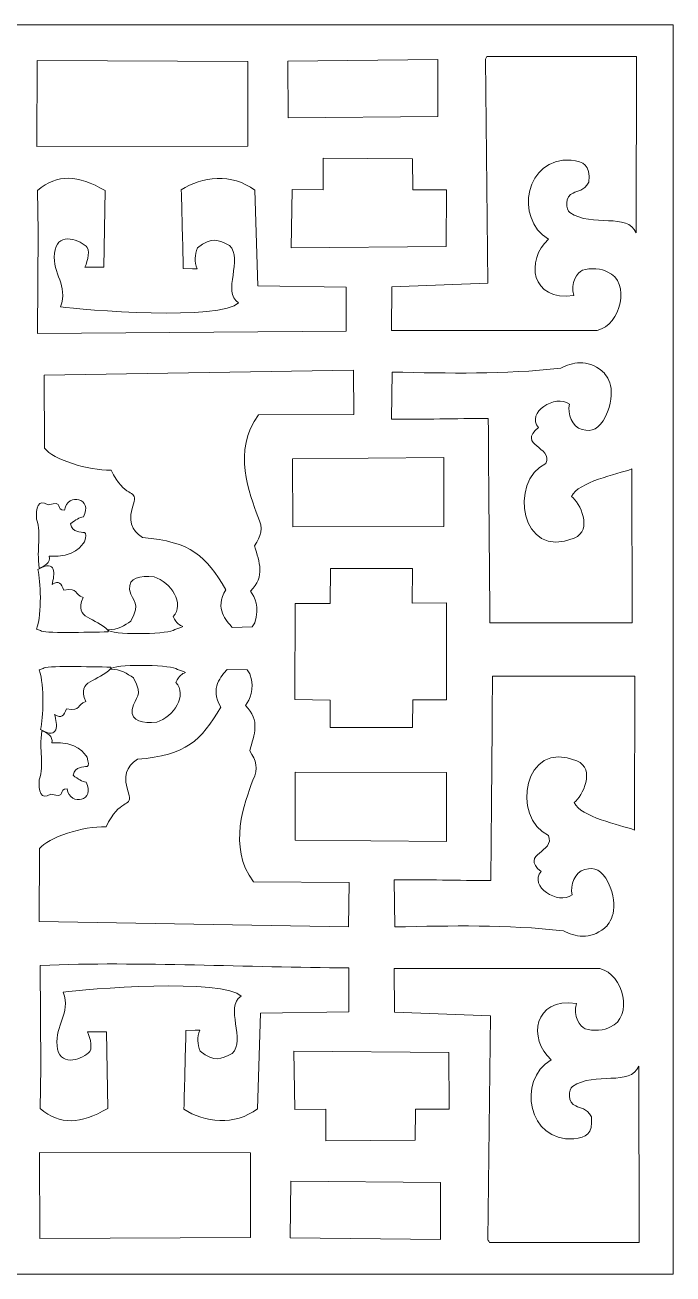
# Model space of a CAD drawing. Header units: centimetres. Extents: x 1.9 to 14.6, y 3.5 to 9.4.
# Drawn here: x 4.92 to 7.99, y 3.52 to 9.43 of the extents above; entities that cross this region are included whole.
import ezdxf

# ---------------------------------------------------------------- set-up
doc = ezdxf.new("R2010")
doc.units = ezdxf.units.CM
doc.header["$MEASUREMENT"] = 0
doc.layers.add('layer 1', color=7, linetype='Continuous')

msp = doc.modelspace()

# ---------------------------------------------------------------- linework, layer by layer
at = {"layer": 'layer 1', "color": 250, "lineweight": 9}
for points, knots in [([(1.85394, 9.42503), (1.85394, 9.42503), (7.98672, 9.42503), (7.98672, 9.42503), (7.98672, 9.42503), (7.98672, 9.42503), (7.98672, 3.51784), (7.98672, 3.51784), (7.98672, 3.51784), (7.98672, 3.51784), (1.85394, 3.51784), (1.85394, 3.51784), (1.85394, 3.51784), (1.85394, 3.51784), (1.85394, 9.42503), (1.85394, 9.42503)], [0, 0, 0, 0, 0.2, 0.2, 0.2, 0.2, 0.4, 0.4, 0.4, 0.4, 0.6, 0.6, 0.6, 0.6, 1, 1, 1, 1]), ([(7.51726, 8.14618), (7.49699, 8.20404), (7.53705, 8.25668), (7.55826, 8.26491), (7.55826, 8.26491), (7.59199, 8.27799), (7.65547, 8.27348), (7.67563, 8.25753), (7.67563, 8.25753), (7.78964, 8.21152), (7.74034, 8.00389), (7.62795, 7.98088), (7.62795, 7.98088), (7.62795, 7.98088), (6.65451, 7.97949), (6.65451, 7.97949), (6.65451, 7.97949), (6.65451, 7.97949), (6.65652, 8.18658), (6.65652, 8.18658), (6.65652, 8.18658), (6.65652, 8.18658), (7.1112, 8.20338), (7.1112, 8.20338), (7.1112, 8.20338), (7.1112, 8.20338), (7.0987, 9.26387), (7.0987, 9.26387), (7.0987, 9.26387), (7.10087, 9.26801), (7.10303, 9.27215), (7.10519, 9.27629), (7.10519, 9.27629), (7.10519, 9.27629), (7.81413, 9.27624), (7.81413, 9.27624), (7.81413, 9.27624), (7.81413, 9.27624), (7.81182, 8.44186), (7.81182, 8.44186), (7.81182, 8.44186), (7.77375, 8.53976), (7.60476, 8.46523), (7.49837, 8.53799), (7.49837, 8.53799), (7.47973, 8.54918), (7.47331, 8.61675), (7.51456, 8.62987), (7.51456, 8.62987), (7.53569, 8.64204), (7.56543, 8.63829), (7.58788, 8.68217), (7.58788, 8.68217), (7.59629, 8.76608), (7.56394, 8.77746), (7.50427, 8.78611), (7.50427, 8.78611), (7.28886, 8.80127), (7.23401, 8.51025), (7.39722, 8.4116), (7.39722, 8.4116), (7.28943, 8.31424), (7.31205, 8.11536), (7.51726, 8.14618)], [0, 0, 0, 0, 0.0588235, 0.0588235, 0.0588235, 0.0588235, 0.1176471, 0.1176471, 0.1176471, 0.1176471, 0.1764706, 0.1764706, 0.1764706, 0.1764706, 0.2352941, 0.2352941, 0.2352941, 0.2352941, 0.2941176, 0.2941176, 0.2941176, 0.2941176, 0.3529412, 0.3529412, 0.3529412, 0.3529412, 0.4117647, 0.4117647, 0.4117647, 0.4117647, 0.4705882, 0.4705882, 0.4705882, 0.4705882, 0.5294118, 0.5294118, 0.5294118, 0.5294118, 0.5882353, 0.5882353, 0.5882353, 0.5882353, 0.6470588, 0.6470588, 0.6470588, 0.6470588, 0.7058824, 0.7058824, 0.7058824, 0.7058824, 0.7647059, 0.7647059, 0.7647059, 0.7647059, 0.8235294, 0.8235294, 0.8235294, 0.8235294, 0.8823529, 0.8823529, 0.8823529, 0.8823529, 1, 1, 1, 1]), ([(5.9755, 9.25247), (5.9755, 9.25247), (5.97435, 8.85136), (5.97435, 8.85136), (5.97435, 8.85136), (5.97435, 8.85136), (4.9762, 8.85103), (4.9762, 8.85103), (4.9762, 8.85103), (4.9762, 8.85103), (4.97807, 9.25768), (4.97807, 9.25768), (4.97807, 9.25768), (4.97807, 9.25768), (5.9755, 9.25247), (5.9755, 9.25247)], [0, 0, 0, 0, 0.2, 0.2, 0.2, 0.2, 0.4, 0.4, 0.4, 0.4, 0.6, 0.6, 0.6, 0.6, 1, 1, 1, 1]), ([(6.87386, 9.26099), (6.87386, 9.26099), (6.87427, 8.99182), (6.87427, 8.99182), (6.87427, 8.99182), (6.87427, 8.99182), (6.16523, 8.98561), (6.16523, 8.98561), (6.16523, 8.98561), (6.16523, 8.98561), (6.16346, 9.25346), (6.16346, 9.25346), (6.16346, 9.25346), (6.16346, 9.25346), (6.87386, 9.26099), (6.87386, 9.26099)], [0, 0, 0, 0, 0.2, 0.2, 0.2, 0.2, 0.4, 0.4, 0.4, 0.4, 0.6, 0.6, 0.6, 0.6, 1, 1, 1, 1]), ([(6.17938, 8.37053), (6.17938, 8.37053), (6.18429, 8.64649), (6.18429, 8.64649), (6.18429, 8.64649), (6.18429, 8.64649), (6.33111, 8.64588), (6.33111, 8.64588), (6.33111, 8.64588), (6.33111, 8.64588), (6.33122, 8.79445), (6.33122, 8.79445), (6.33122, 8.79445), (6.33122, 8.79445), (6.75372, 8.79255), (6.75372, 8.79255), (6.75372, 8.79255), (6.75372, 8.79255), (6.75499, 8.64591), (6.75499, 8.64591), (6.75499, 8.64591), (6.75499, 8.64591), (6.91432, 8.64591), (6.91432, 8.64591), (6.91432, 8.64591), (6.91432, 8.64591), (6.91376, 8.37664), (6.91376, 8.37664), (6.91376, 8.37664), (6.91376, 8.37664), (6.17938, 8.37053), (6.17938, 8.37053)], [0, 0, 0, 0, 0.1111111, 0.1111111, 0.1111111, 0.1111111, 0.2222222, 0.2222222, 0.2222222, 0.2222222, 0.3333333, 0.3333333, 0.3333333, 0.3333333, 0.4444444, 0.4444444, 0.4444444, 0.4444444, 0.5555556, 0.5555556, 0.5555556, 0.5555556, 0.6666667, 0.6666667, 0.6666667, 0.6666667, 0.7777778, 0.7777778, 0.7777778, 0.7777778, 1, 1, 1, 1]), ([(6.00758, 8.6437), (6.00758, 8.6437), (6.02252, 8.19212), (6.02252, 8.19212), (6.02252, 8.19212), (6.02252, 8.19212), (6.44047, 8.18541), (6.44047, 8.18541), (6.44047, 8.18541), (6.44047, 8.18541), (6.43985, 7.97689), (6.43985, 7.97689), (6.43985, 7.97689), (6.43985, 7.97689), (4.98016, 7.96525), (4.98016, 7.96525), (4.98016, 7.96525), (4.98016, 7.96525), (4.98249, 8.44829), (4.98249, 8.44829), (4.98249, 8.44829), (4.98249, 8.44829), (4.97967, 8.64283), (4.97967, 8.64283), (4.97967, 8.64283), (5.07563, 8.72188), (5.16897, 8.71635), (5.29919, 8.64211), (5.29919, 8.64211), (5.29919, 8.64211), (5.29317, 8.27965), (5.29317, 8.27965), (5.29317, 8.27965), (5.29317, 8.27965), (5.20368, 8.28011), (5.20368, 8.28011), (5.20368, 8.28011), (5.21902, 8.31113), (5.22898, 8.36433), (5.20924, 8.3794), (5.20924, 8.3794), (5.16777, 8.41536), (5.06922, 8.44479), (5.05976, 8.34515), (5.05976, 8.34515), (5.05031, 8.24552), (5.12597, 8.19668), (5.0889, 8.0923), (5.0889, 8.0923), (5.1836, 8.07649), (5.85728, 8.02525), (5.9301, 8.11147), (5.9301, 8.11147), (5.85117, 8.16146), (5.95556, 8.3194), (5.88831, 8.38183), (5.88831, 8.38183), (5.83317, 8.40759), (5.80656, 8.42609), (5.73649, 8.371), (5.73649, 8.371), (5.72559, 8.33803), (5.71998, 8.30505), (5.73543, 8.27207), (5.73543, 8.27207), (5.73334, 8.27211), (5.71546, 8.27213), (5.71337, 8.27217), (5.71337, 8.27217), (5.71337, 8.27217), (5.66948, 8.27295), (5.66948, 8.27295), (5.66948, 8.27295), (5.66636, 8.39727), (5.66325, 8.52158), (5.66014, 8.6459), (5.66014, 8.6459), (5.75576, 8.70857), (5.9014, 8.72503), (6.00758, 8.6437)], [0, 0, 0, 0, 0.047619, 0.047619, 0.047619, 0.047619, 0.0952381, 0.0952381, 0.0952381, 0.0952381, 0.1428571, 0.1428571, 0.1428571, 0.1428571, 0.1904762, 0.1904762, 0.1904762, 0.1904762, 0.2380952, 0.2380952, 0.2380952, 0.2380952, 0.2857143, 0.2857143, 0.2857143, 0.2857143, 0.3333333, 0.3333333, 0.3333333, 0.3333333, 0.3809524, 0.3809524, 0.3809524, 0.3809524, 0.4285714, 0.4285714, 0.4285714, 0.4285714, 0.4761905, 0.4761905, 0.4761905, 0.4761905, 0.5238095, 0.5238095, 0.5238095, 0.5238095, 0.5714286, 0.5714286, 0.5714286, 0.5714286, 0.6190476, 0.6190476, 0.6190476, 0.6190476, 0.6666667, 0.6666667, 0.6666667, 0.6666667, 0.7142857, 0.7142857, 0.7142857, 0.7142857, 0.7619048, 0.7619048, 0.7619048, 0.7619048, 0.8095238, 0.8095238, 0.8095238, 0.8095238, 0.8571429, 0.8571429, 0.8571429, 0.8571429, 0.9047619, 0.9047619, 0.9047619, 0.9047619, 1, 1, 1, 1]), ([(7.64936, 7.78931), (7.67704, 7.76948), (7.72585, 7.69532), (7.66746, 7.57299), (7.66746, 7.57299), (7.63633, 7.51292), (7.6051, 7.49961), (7.55697, 7.51129), (7.55697, 7.51129), (7.50884, 7.52297), (7.48773, 7.58671), (7.49627, 7.63189), (7.49627, 7.63189), (7.43033, 7.68225), (7.28959, 7.58922), (7.35002, 7.52157), (7.35002, 7.52157), (7.24645, 7.4363), (7.42013, 7.43069), (7.38463, 7.35156), (7.38463, 7.35156), (7.20933, 7.26744), (7.26203, 6.89329), (7.51929, 6.99784), (7.51929, 6.99784), (7.60968, 7.03639), (7.54591, 7.16548), (7.50601, 7.19527), (7.50601, 7.19527), (7.53919, 7.26487), (7.719, 7.2985), (7.79196, 7.32549), (7.79196, 7.32549), (7.79196, 7.32549), (7.79356, 6.59833), (7.79356, 6.59833), (7.79356, 6.59833), (7.79356, 6.59833), (7.12027, 6.59713), (7.12027, 6.59713), (7.12027, 6.59713), (7.11762, 6.91921), (7.115, 7.24137), (7.11237, 7.56343), (7.11237, 7.56343), (6.95924, 7.5649), (6.80655, 7.55831), (6.65452, 7.56101), (6.65452, 7.56101), (6.65452, 7.56101), (6.65829, 7.7832), (6.65829, 7.7832), (6.65829, 7.7832), (6.92859, 7.77839), (7.18425, 7.77137), (7.45539, 7.80201), (7.45539, 7.80201), (7.50915, 7.83041), (7.58204, 7.84562), (7.64936, 7.78931)], [0, 0, 0, 0, 0.0625, 0.0625, 0.0625, 0.0625, 0.125, 0.125, 0.125, 0.125, 0.1875, 0.1875, 0.1875, 0.1875, 0.25, 0.25, 0.25, 0.25, 0.3125, 0.3125, 0.3125, 0.3125, 0.375, 0.375, 0.375, 0.375, 0.4375, 0.4375, 0.4375, 0.4375, 0.5, 0.5, 0.5, 0.5, 0.5625, 0.5625, 0.5625, 0.5625, 0.625, 0.625, 0.625, 0.625, 0.6875, 0.6875, 0.6875, 0.6875, 0.75, 0.75, 0.75, 0.75, 0.8125, 0.8125, 0.8125, 0.8125, 0.875, 0.875, 0.875, 0.875, 1, 1, 1, 1]), ([(6.47457, 7.79303), (6.47457, 7.79303), (6.47701, 7.58333), (6.47701, 7.58333), (6.47701, 7.58333), (6.47701, 7.58333), (6.02513, 7.58144), (6.02513, 7.58144), (6.02513, 7.58144), (5.89977, 7.41558), (5.98473, 7.20293), (6.02238, 7.10041), (6.02238, 7.10041), (6.0495, 7.04296), (6.03714, 7.00862), (6.00703, 6.96102), (6.00703, 6.96102), (6.02902, 6.88256), (6.0585, 6.81861), (5.98745, 6.74754), (5.98745, 6.74754), (6.00794, 6.71455), (6.03304, 6.67749), (6.00784, 6.59678), (6.00784, 6.59678), (6.00784, 6.59678), (5.99497, 6.57818), (5.99497, 6.57818), (5.99497, 6.57818), (5.99497, 6.57818), (5.9011, 6.5759), (5.9011, 6.5759), (5.9011, 6.5759), (5.87424, 6.60756), (5.81538, 6.66273), (5.87045, 6.7543), (5.87045, 6.7543), (5.77564, 6.91517), (5.70832, 6.98098), (5.47576, 7.00104), (5.47576, 7.00104), (5.42482, 7.03812), (5.40253, 7.07415), (5.43715, 7.17195), (5.43715, 7.17195), (5.44962, 7.22864), (5.39147, 7.18639), (5.32765, 7.31992), (5.32765, 7.31992), (5.21832, 7.31759), (5.05366, 7.37002), (5.01249, 7.42381), (5.01249, 7.42381), (5.01253, 7.4259), (5.01257, 7.42799), (5.0126, 7.43008), (5.0126, 7.43008), (5.0126, 7.43008), (5.01077, 7.76849), (5.01077, 7.76849), (5.01077, 7.76849), (5.01077, 7.76849), (6.47457, 7.79303), (6.47457, 7.79303)], [0, 0, 0, 0, 0.0588235, 0.0588235, 0.0588235, 0.0588235, 0.1176471, 0.1176471, 0.1176471, 0.1176471, 0.1764706, 0.1764706, 0.1764706, 0.1764706, 0.2352941, 0.2352941, 0.2352941, 0.2352941, 0.2941176, 0.2941176, 0.2941176, 0.2941176, 0.3529412, 0.3529412, 0.3529412, 0.3529412, 0.4117647, 0.4117647, 0.4117647, 0.4117647, 0.4705882, 0.4705882, 0.4705882, 0.4705882, 0.5294118, 0.5294118, 0.5294118, 0.5294118, 0.5882353, 0.5882353, 0.5882353, 0.5882353, 0.6470588, 0.6470588, 0.6470588, 0.6470588, 0.7058824, 0.7058824, 0.7058824, 0.7058824, 0.7647059, 0.7647059, 0.7647059, 0.7647059, 0.8235294, 0.8235294, 0.8235294, 0.8235294, 0.8823529, 0.8823529, 0.8823529, 0.8823529, 1, 1, 1, 1]), ([(6.90204, 7.37897), (6.90204, 7.37897), (6.90252, 7.05272), (6.90252, 7.05272), (6.90252, 7.05272), (6.90252, 7.05272), (6.18709, 7.05094), (6.18709, 7.05094), (6.18709, 7.05094), (6.18709, 7.05094), (6.18672, 7.37287), (6.18672, 7.37287), (6.18672, 7.37287), (6.18672, 7.37287), (6.90204, 7.37897), (6.90204, 7.37897)], [0, 0, 0, 0, 0.2, 0.2, 0.2, 0.2, 0.4, 0.4, 0.4, 0.4, 0.6, 0.6, 0.6, 0.6, 1, 1, 1, 1]), ([(5.02975, 7.15497), (5.10756, 7.18038), (5.0634, 7.12715), (5.1074, 7.13099), (5.1074, 7.13099), (5.1225, 7.21644), (5.24476, 7.18581), (5.19677, 7.09939), (5.19677, 7.09939), (5.17778, 7.09505), (5.15991, 7.08586), (5.13581, 7.06604), (5.13581, 7.06604), (5.14509, 7.02308), (5.18424, 7.02834), (5.20269, 7.02409), (5.20269, 7.02409), (5.21111, 7.02216), (5.20893, 7.00541), (5.20149, 6.98118), (5.20149, 6.98118), (5.19023, 6.96537), (5.1581, 6.9058), (5.03461, 6.91253), (5.03461, 6.91253), (5.0426, 6.88199), (5.01265, 6.86474), (4.98823, 6.85572), (4.98823, 6.85572), (4.97383, 6.95169), (4.99924, 7.01165), (4.97567, 7.08782), (4.97567, 7.08782), (4.97176, 7.13801), (4.98135, 7.18811), (5.02975, 7.15497)], [0, 0, 0, 0, 0.1, 0.1, 0.1, 0.1, 0.2, 0.2, 0.2, 0.2, 0.3, 0.3, 0.3, 0.3, 0.4, 0.4, 0.4, 0.4, 0.5, 0.5, 0.5, 0.5, 0.6, 0.6, 0.6, 0.6, 0.7, 0.7, 0.7, 0.7, 0.8, 0.8, 0.8, 0.8, 1, 1, 1, 1]), ([(5.04825, 6.77829), (5.08361, 6.80231), (5.09056, 6.7831), (5.1044, 6.75174), (5.1044, 6.75174), (5.1782, 6.76446), (5.15069, 6.73215), (5.19522, 6.71773), (5.19522, 6.71773), (5.14876, 6.61102), (5.25716, 6.62604), (5.31441, 6.5609), (5.31441, 6.5609), (5.31441, 6.55881), (5.31441, 6.55672), (5.31441, 6.55463), (5.31441, 6.55463), (5.21968, 6.5535), (5.00105, 6.54639), (4.99449, 6.5609), (4.99449, 6.5609), (4.98823, 6.56299), (4.98196, 6.56508), (4.97567, 6.56718), (4.97567, 6.56718), (5.00128, 6.64801), (4.9943, 6.79249), (4.98196, 6.84946), (4.98196, 6.84946), (5.07001, 6.90244), (5.06171, 6.82519), (5.04825, 6.77829)], [0, 0, 0, 0, 0.1111111, 0.1111111, 0.1111111, 0.1111111, 0.2222222, 0.2222222, 0.2222222, 0.2222222, 0.3333333, 0.3333333, 0.3333333, 0.3333333, 0.4444444, 0.4444444, 0.4444444, 0.4444444, 0.5555556, 0.5555556, 0.5555556, 0.5555556, 0.6666667, 0.6666667, 0.6666667, 0.6666667, 0.7777778, 0.7777778, 0.7777778, 0.7777778, 1, 1, 1, 1]), ([(6.75453, 6.85446), (6.75453, 6.85446), (6.75302, 6.69055), (6.75302, 6.69055), (6.75302, 6.69055), (6.75302, 6.69055), (6.91494, 6.69199), (6.91494, 6.69199), (6.91494, 6.69199), (6.91494, 6.69199), (6.91433, 6.2338), (6.91433, 6.2338), (6.91433, 6.2338), (6.91433, 6.2338), (6.75485, 6.23379), (6.75485, 6.23379), (6.75485, 6.23379), (6.75485, 6.23379), (6.75388, 6.10259), (6.75388, 6.10259), (6.75388, 6.10259), (6.75388, 6.10259), (6.36488, 6.1024), (6.36488, 6.1024), (6.36488, 6.1024), (6.36488, 6.1024), (6.3648, 6.23215), (6.3648, 6.23215), (6.3648, 6.23215), (6.3648, 6.23215), (6.19799, 6.23449), (6.19799, 6.23449), (6.19799, 6.23449), (6.19799, 6.23449), (6.1984, 6.68937), (6.1984, 6.68937), (6.1984, 6.68937), (6.1984, 6.68937), (6.36471, 6.68957), (6.36471, 6.68957), (6.36471, 6.68957), (6.36471, 6.68957), (6.36573, 6.85524), (6.36573, 6.85524), (6.36573, 6.85524), (6.36573, 6.85524), (6.75453, 6.85446), (6.75453, 6.85446)], [0, 0, 0, 0, 0.0769231, 0.0769231, 0.0769231, 0.0769231, 0.1538462, 0.1538462, 0.1538462, 0.1538462, 0.2307692, 0.2307692, 0.2307692, 0.2307692, 0.3076923, 0.3076923, 0.3076923, 0.3076923, 0.3846154, 0.3846154, 0.3846154, 0.3846154, 0.4615385, 0.4615385, 0.4615385, 0.4615385, 0.5384615, 0.5384615, 0.5384615, 0.5384615, 0.6153846, 0.6153846, 0.6153846, 0.6153846, 0.6923077, 0.6923077, 0.6923077, 0.6923077, 0.7692308, 0.7692308, 0.7692308, 0.7692308, 0.8461538, 0.8461538, 0.8461538, 0.8461538, 1, 1, 1, 1]), ([(5.5313, 6.81445), (5.61167, 6.7905), (5.67769, 6.6857), (5.62178, 6.62694), (5.62178, 6.62694), (5.63866, 6.59189), (5.65072, 6.58801), (5.66732, 6.57972), (5.66732, 6.57972), (5.66105, 6.57554), (5.62741, 6.56591), (5.62114, 6.56173), (5.62114, 6.56173), (5.58065, 6.54314), (5.32766, 6.53861), (5.31146, 6.56422), (5.31146, 6.56422), (5.36212, 6.56443), (5.3914, 6.58624), (5.42105, 6.60481), (5.42105, 6.60481), (5.47071, 6.69875), (5.42936, 6.68919), (5.41478, 6.75536), (5.41478, 6.75536), (5.41038, 6.81203), (5.46533, 6.82214), (5.5313, 6.81445)], [0, 0, 0, 0, 0.125, 0.125, 0.125, 0.125, 0.25, 0.25, 0.25, 0.25, 0.375, 0.375, 0.375, 0.375, 0.5, 0.5, 0.5, 0.5, 0.625, 0.625, 0.625, 0.625, 0.75, 0.75, 0.75, 0.75, 1, 1, 1, 1]), ([(5.06068, 6.16459), (5.09605, 6.14056), (5.103, 6.15977), (5.11684, 6.19113), (5.11684, 6.19113), (5.19063, 6.17842), (5.16312, 6.21072), (5.20766, 6.22514), (5.20766, 6.22514), (5.1612, 6.33185), (5.2696, 6.31684), (5.32685, 6.38198), (5.32685, 6.38198), (5.32685, 6.38407), (5.32685, 6.38616), (5.32685, 6.38825), (5.32685, 6.38825), (5.23211, 6.38937), (5.01348, 6.39649), (5.00693, 6.38198), (5.00693, 6.38198), (5.00066, 6.37989), (4.99439, 6.3778), (4.98811, 6.37569), (4.98811, 6.37569), (5.01372, 6.29486), (5.00674, 6.15039), (4.99439, 6.09342), (4.99439, 6.09342), (5.08244, 6.04044), (5.07414, 6.11768), (5.06068, 6.16459)], [0, 0, 0, 0, 0.1111111, 0.1111111, 0.1111111, 0.1111111, 0.2222222, 0.2222222, 0.2222222, 0.2222222, 0.3333333, 0.3333333, 0.3333333, 0.3333333, 0.4444444, 0.4444444, 0.4444444, 0.4444444, 0.5555556, 0.5555556, 0.5555556, 0.5555556, 0.6666667, 0.6666667, 0.6666667, 0.6666667, 0.7777778, 0.7777778, 0.7777778, 0.7777778, 1, 1, 1, 1]), ([(5.54373, 6.12843), (5.6241, 6.15238), (5.69013, 6.25717), (5.63421, 6.31594), (5.63421, 6.31594), (5.65109, 6.35099), (5.66316, 6.35487), (5.67976, 6.36315), (5.67976, 6.36315), (5.67349, 6.36733), (5.63984, 6.37697), (5.63357, 6.38115), (5.63357, 6.38115), (5.59308, 6.39973), (5.3401, 6.40427), (5.3239, 6.37866), (5.3239, 6.37866), (5.37456, 6.37845), (5.40384, 6.35663), (5.43348, 6.33806), (5.43348, 6.33806), (5.48315, 6.24413), (5.4418, 6.25369), (5.42721, 6.18752), (5.42721, 6.18752), (5.42281, 6.13084), (5.47777, 6.12073), (5.54373, 6.12843)], [0, 0, 0, 0, 0.125, 0.125, 0.125, 0.125, 0.25, 0.25, 0.25, 0.25, 0.375, 0.375, 0.375, 0.375, 0.5, 0.5, 0.5, 0.5, 0.625, 0.625, 0.625, 0.625, 0.75, 0.75, 0.75, 0.75, 1, 1, 1, 1]), ([(6.45113, 5.16042), (6.45113, 5.16042), (6.45356, 5.37012), (6.45356, 5.37012), (6.45356, 5.37012), (6.45356, 5.37012), (6.00168, 5.37201), (6.00168, 5.37201), (6.00168, 5.37201), (5.87632, 5.53787), (5.96128, 5.75052), (5.99893, 5.85304), (5.99893, 5.85304), (6.02606, 5.91049), (6.01369, 5.94484), (5.98359, 5.99243), (5.98359, 5.99243), (6.00558, 6.07089), (6.03505, 6.13485), (5.964, 6.20592), (5.964, 6.20592), (5.98449, 6.23891), (6.0096, 6.27597), (5.9844, 6.35667), (5.9844, 6.35667), (5.9844, 6.35667), (5.97153, 6.37527), (5.97153, 6.37527), (5.97153, 6.37527), (5.97153, 6.37527), (5.87766, 6.37756), (5.87766, 6.37756), (5.87766, 6.37756), (5.8508, 6.34589), (5.79194, 6.29073), (5.84701, 6.19915), (5.84701, 6.19915), (5.7522, 6.03828), (5.68487, 5.97247), (5.45232, 5.95241), (5.45232, 5.95241), (5.40138, 5.91534), (5.37909, 5.87931), (5.41371, 5.7815), (5.41371, 5.7815), (5.42617, 5.72481), (5.36803, 5.76706), (5.3042, 5.63353), (5.3042, 5.63353), (5.19487, 5.63587), (5.03022, 5.58343), (4.98905, 5.52965), (4.98905, 5.52965), (4.98909, 5.52756), (4.98912, 5.52547), (4.98916, 5.52338), (4.98916, 5.52338), (4.98916, 5.52338), (4.98733, 5.18497), (4.98733, 5.18497), (4.98733, 5.18497), (4.98733, 5.18497), (6.45113, 5.16042), (6.45113, 5.16042)], [0, 0, 0, 0, 0.0588235, 0.0588235, 0.0588235, 0.0588235, 0.1176471, 0.1176471, 0.1176471, 0.1176471, 0.1764706, 0.1764706, 0.1764706, 0.1764706, 0.2352941, 0.2352941, 0.2352941, 0.2352941, 0.2941176, 0.2941176, 0.2941176, 0.2941176, 0.3529412, 0.3529412, 0.3529412, 0.3529412, 0.4117647, 0.4117647, 0.4117647, 0.4117647, 0.4705882, 0.4705882, 0.4705882, 0.4705882, 0.5294118, 0.5294118, 0.5294118, 0.5294118, 0.5882353, 0.5882353, 0.5882353, 0.5882353, 0.6470588, 0.6470588, 0.6470588, 0.6470588, 0.7058824, 0.7058824, 0.7058824, 0.7058824, 0.7647059, 0.7647059, 0.7647059, 0.7647059, 0.8235294, 0.8235294, 0.8235294, 0.8235294, 0.8823529, 0.8823529, 0.8823529, 0.8823529, 1, 1, 1, 1]), ([(7.6618, 5.15356), (7.68947, 5.1734), (7.73828, 5.24755), (7.6799, 5.36988), (7.6799, 5.36988), (7.64877, 5.42996), (7.61754, 5.44326), (7.56941, 5.43158), (7.56941, 5.43158), (7.52128, 5.41991), (7.50016, 5.35616), (7.5087, 5.31099), (7.5087, 5.31099), (7.44276, 5.26063), (7.30202, 5.35366), (7.36245, 5.4213), (7.36245, 5.4213), (7.25888, 5.50658), (7.43257, 5.51219), (7.39707, 5.59132), (7.39707, 5.59132), (7.22177, 5.67543), (7.27446, 6.04958), (7.53172, 5.94503), (7.53172, 5.94503), (7.62212, 5.90648), (7.55835, 5.7774), (7.51844, 5.74761), (7.51844, 5.74761), (7.55162, 5.67801), (7.73143, 5.64437), (7.8044, 5.61739), (7.8044, 5.61739), (7.8044, 5.61739), (7.806, 6.34454), (7.806, 6.34454), (7.806, 6.34454), (7.806, 6.34454), (7.1327, 6.34574), (7.1327, 6.34574), (7.1327, 6.34574), (7.13006, 6.02366), (7.12743, 5.7015), (7.1248, 5.37944), (7.1248, 5.37944), (6.97168, 5.37798), (6.81899, 5.38457), (6.66695, 5.38186), (6.66695, 5.38186), (6.66695, 5.38186), (6.67073, 5.15967), (6.67073, 5.15967), (6.67073, 5.15967), (6.94103, 5.16448), (7.19669, 5.17151), (7.46783, 5.14086), (7.46783, 5.14086), (7.52159, 5.11247), (7.59448, 5.09725), (7.6618, 5.15356)], [0, 0, 0, 0, 0.0625, 0.0625, 0.0625, 0.0625, 0.125, 0.125, 0.125, 0.125, 0.1875, 0.1875, 0.1875, 0.1875, 0.25, 0.25, 0.25, 0.25, 0.3125, 0.3125, 0.3125, 0.3125, 0.375, 0.375, 0.375, 0.375, 0.4375, 0.4375, 0.4375, 0.4375, 0.5, 0.5, 0.5, 0.5, 0.5625, 0.5625, 0.5625, 0.5625, 0.625, 0.625, 0.625, 0.625, 0.6875, 0.6875, 0.6875, 0.6875, 0.75, 0.75, 0.75, 0.75, 0.8125, 0.8125, 0.8125, 0.8125, 0.875, 0.875, 0.875, 0.875, 1, 1, 1, 1]), ([(5.04219, 5.78791), (5.12, 5.76249), (5.07583, 5.81573), (5.11983, 5.81189), (5.11983, 5.81189), (5.13494, 5.72643), (5.25719, 5.75707), (5.2092, 5.84348), (5.2092, 5.84348), (5.19022, 5.84783), (5.17234, 5.85702), (5.14824, 5.87683), (5.14824, 5.87683), (5.15752, 5.9198), (5.19668, 5.91453), (5.21513, 5.91879), (5.21513, 5.91879), (5.22355, 5.92071), (5.22137, 5.93746), (5.21393, 5.96169), (5.21393, 5.96169), (5.20267, 5.97751), (5.17053, 6.03707), (5.04705, 6.03034), (5.04705, 6.03034), (5.05504, 6.06089), (5.02509, 6.07814), (5.00066, 6.08715), (5.00066, 6.08715), (4.98627, 5.99119), (5.01167, 5.93122), (4.98811, 5.85506), (4.98811, 5.85506), (4.9842, 5.80486), (4.99378, 5.75477), (5.04219, 5.78791)], [0, 0, 0, 0, 0.1, 0.1, 0.1, 0.1, 0.2, 0.2, 0.2, 0.2, 0.3, 0.3, 0.3, 0.3, 0.4, 0.4, 0.4, 0.4, 0.5, 0.5, 0.5, 0.5, 0.6, 0.6, 0.6, 0.6, 0.7, 0.7, 0.7, 0.7, 0.8, 0.8, 0.8, 0.8, 1, 1, 1, 1]), ([(6.91447, 5.5639), (6.91447, 5.5639), (6.91495, 5.89015), (6.91495, 5.89015), (6.91495, 5.89015), (6.91495, 5.89015), (6.19952, 5.89193), (6.19952, 5.89193), (6.19952, 5.89193), (6.19952, 5.89193), (6.19916, 5.57), (6.19916, 5.57), (6.19916, 5.57), (6.19916, 5.57), (6.91447, 5.5639), (6.91447, 5.5639)], [0, 0, 0, 0, 0.2, 0.2, 0.2, 0.2, 0.4, 0.4, 0.4, 0.4, 0.6, 0.6, 0.6, 0.6, 1, 1, 1, 1]), ([(6.02001, 4.29917), (6.02001, 4.29917), (6.03495, 4.75075), (6.03495, 4.75075), (6.03495, 4.75075), (6.03495, 4.75075), (6.4529, 4.75746), (6.4529, 4.75746), (6.4529, 4.75746), (6.4529, 4.75746), (6.45229, 4.96598), (6.45229, 4.96598), (6.45229, 4.96598), (5.97024, 4.96805), (5.47321, 4.99663), (4.9926, 4.97763), (4.9926, 4.97763), (4.9926, 4.97763), (4.99493, 4.49459), (4.99493, 4.49459), (4.99493, 4.49459), (4.99493, 4.49459), (4.9921, 4.30005), (4.9921, 4.30005), (4.9921, 4.30005), (5.08806, 4.221), (5.18141, 4.22653), (5.31163, 4.30077), (5.31163, 4.30077), (5.31163, 4.30077), (5.30561, 4.66323), (5.30561, 4.66323), (5.30561, 4.66323), (5.30561, 4.66323), (5.21611, 4.66276), (5.21611, 4.66276), (5.21611, 4.66276), (5.23146, 4.63175), (5.24142, 4.57855), (5.22168, 4.56347), (5.22168, 4.56347), (5.1802, 4.52752), (5.08165, 4.49809), (5.0722, 4.59772), (5.0722, 4.59772), (5.06275, 4.69736), (5.13841, 4.7462), (5.10133, 4.85057), (5.10133, 4.85057), (5.19604, 4.86638), (5.86972, 4.91762), (5.94254, 4.8314), (5.94254, 4.8314), (5.8636, 4.78141), (5.968, 4.62348), (5.90074, 4.56105), (5.90074, 4.56105), (5.8456, 4.53528), (5.819, 4.51678), (5.74893, 4.57188), (5.74893, 4.57188), (5.73802, 4.60484), (5.73241, 4.63783), (5.74786, 4.6708), (5.74786, 4.6708), (5.74577, 4.67076), (5.7279, 4.67074), (5.72581, 4.67071), (5.72581, 4.67071), (5.72581, 4.67071), (5.68192, 4.66993), (5.68192, 4.66993), (5.68192, 4.66993), (5.67879, 4.54561), (5.67568, 4.42129), (5.67257, 4.29698), (5.67257, 4.29698), (5.7682, 4.2343), (5.91383, 4.21785), (6.02001, 4.29917)], [0, 0, 0, 0, 0.047619, 0.047619, 0.047619, 0.047619, 0.0952381, 0.0952381, 0.0952381, 0.0952381, 0.1428571, 0.1428571, 0.1428571, 0.1428571, 0.1904762, 0.1904762, 0.1904762, 0.1904762, 0.2380952, 0.2380952, 0.2380952, 0.2380952, 0.2857143, 0.2857143, 0.2857143, 0.2857143, 0.3333333, 0.3333333, 0.3333333, 0.3333333, 0.3809524, 0.3809524, 0.3809524, 0.3809524, 0.4285714, 0.4285714, 0.4285714, 0.4285714, 0.4761905, 0.4761905, 0.4761905, 0.4761905, 0.5238095, 0.5238095, 0.5238095, 0.5238095, 0.5714286, 0.5714286, 0.5714286, 0.5714286, 0.6190476, 0.6190476, 0.6190476, 0.6190476, 0.6666667, 0.6666667, 0.6666667, 0.6666667, 0.7142857, 0.7142857, 0.7142857, 0.7142857, 0.7619048, 0.7619048, 0.7619048, 0.7619048, 0.8095238, 0.8095238, 0.8095238, 0.8095238, 0.8571429, 0.8571429, 0.8571429, 0.8571429, 0.9047619, 0.9047619, 0.9047619, 0.9047619, 1, 1, 1, 1]), ([(7.5297, 4.79669), (7.50943, 4.73883), (7.54948, 4.6862), (7.57069, 4.67796), (7.57069, 4.67796), (7.60442, 4.66488), (7.6679, 4.66939), (7.68806, 4.68534), (7.68806, 4.68534), (7.80208, 4.73135), (7.75277, 4.93899), (7.64039, 4.96199), (7.64039, 4.96199), (7.64039, 4.96199), (6.66694, 4.96338), (6.66694, 4.96338), (6.66694, 4.96338), (6.66694, 4.96338), (6.66895, 4.7563), (6.66895, 4.7563), (6.66895, 4.7563), (6.66895, 4.7563), (7.12363, 4.7395), (7.12363, 4.7395), (7.12363, 4.7395), (7.12363, 4.7395), (7.11114, 3.67901), (7.11114, 3.67901), (7.11114, 3.67901), (7.1133, 3.67486), (7.11547, 3.67072), (7.11763, 3.66658), (7.11763, 3.66658), (7.11763, 3.66658), (7.82656, 3.66664), (7.82656, 3.66664), (7.82656, 3.66664), (7.82656, 3.66664), (7.82426, 4.50101), (7.82426, 4.50101), (7.82426, 4.50101), (7.78619, 4.40311), (7.6172, 4.47764), (7.5108, 4.40488), (7.5108, 4.40488), (7.49216, 4.3937), (7.48575, 4.32613), (7.527, 4.313), (7.527, 4.313), (7.54813, 4.30084), (7.57787, 4.30458), (7.60032, 4.26071), (7.60032, 4.26071), (7.60872, 4.17679), (7.57637, 4.16541), (7.5167, 4.15676), (7.5167, 4.15676), (7.3013, 4.1416), (7.24645, 4.43262), (7.40966, 4.53127), (7.40966, 4.53127), (7.30187, 4.62864), (7.32449, 4.82752), (7.5297, 4.79669)], [0, 0, 0, 0, 0.0588235, 0.0588235, 0.0588235, 0.0588235, 0.1176471, 0.1176471, 0.1176471, 0.1176471, 0.1764706, 0.1764706, 0.1764706, 0.1764706, 0.2352941, 0.2352941, 0.2352941, 0.2352941, 0.2941176, 0.2941176, 0.2941176, 0.2941176, 0.3529412, 0.3529412, 0.3529412, 0.3529412, 0.4117647, 0.4117647, 0.4117647, 0.4117647, 0.4705882, 0.4705882, 0.4705882, 0.4705882, 0.5294118, 0.5294118, 0.5294118, 0.5294118, 0.5882353, 0.5882353, 0.5882353, 0.5882353, 0.6470588, 0.6470588, 0.6470588, 0.6470588, 0.7058824, 0.7058824, 0.7058824, 0.7058824, 0.7647059, 0.7647059, 0.7647059, 0.7647059, 0.8235294, 0.8235294, 0.8235294, 0.8235294, 0.8823529, 0.8823529, 0.8823529, 0.8823529, 1, 1, 1, 1]), ([(6.19181, 4.57235), (6.19181, 4.57235), (6.19672, 4.29639), (6.19672, 4.29639), (6.19672, 4.29639), (6.19672, 4.29639), (6.34355, 4.297), (6.34355, 4.297), (6.34355, 4.297), (6.34355, 4.297), (6.34366, 4.14843), (6.34366, 4.14843), (6.34366, 4.14843), (6.34366, 4.14843), (6.76615, 4.15033), (6.76615, 4.15033), (6.76615, 4.15033), (6.76615, 4.15033), (6.76743, 4.29697), (6.76743, 4.29697), (6.76743, 4.29697), (6.76743, 4.29697), (6.92676, 4.29697), (6.92676, 4.29697), (6.92676, 4.29697), (6.92676, 4.29697), (6.92619, 4.56623), (6.92619, 4.56623), (6.92619, 4.56623), (6.92619, 4.56623), (6.19181, 4.57235), (6.19181, 4.57235)], [0, 0, 0, 0, 0.1111111, 0.1111111, 0.1111111, 0.1111111, 0.2222222, 0.2222222, 0.2222222, 0.2222222, 0.3333333, 0.3333333, 0.3333333, 0.3333333, 0.4444444, 0.4444444, 0.4444444, 0.4444444, 0.5555556, 0.5555556, 0.5555556, 0.5555556, 0.6666667, 0.6666667, 0.6666667, 0.6666667, 0.7777778, 0.7777778, 0.7777778, 0.7777778, 1, 1, 1, 1]), ([(5.98793, 3.6904), (5.98793, 3.6904), (5.98679, 4.09152), (5.98679, 4.09152), (5.98679, 4.09152), (5.98679, 4.09152), (4.98863, 4.09184), (4.98863, 4.09184), (4.98863, 4.09184), (4.98863, 4.09184), (4.9905, 3.68519), (4.9905, 3.68519), (4.9905, 3.68519), (4.9905, 3.68519), (5.98793, 3.6904), (5.98793, 3.6904)], [0, 0, 0, 0, 0.2, 0.2, 0.2, 0.2, 0.4, 0.4, 0.4, 0.4, 0.6, 0.6, 0.6, 0.6, 1, 1, 1, 1]), ([(6.8863, 3.68188), (6.8863, 3.68188), (6.88671, 3.95106), (6.88671, 3.95106), (6.88671, 3.95106), (6.88671, 3.95106), (6.17766, 3.95727), (6.17766, 3.95727), (6.17766, 3.95727), (6.17766, 3.95727), (6.17589, 3.68942), (6.17589, 3.68942), (6.17589, 3.68942), (6.17589, 3.68942), (6.8863, 3.68188), (6.8863, 3.68188)], [0, 0, 0, 0, 0.2, 0.2, 0.2, 0.2, 0.4, 0.4, 0.4, 0.4, 0.6, 0.6, 0.6, 0.6, 1, 1, 1, 1])]:
    msp.add_open_spline(points, degree=3, knots=knots, dxfattribs=at)

doc.saveas('drawing.dxf')
